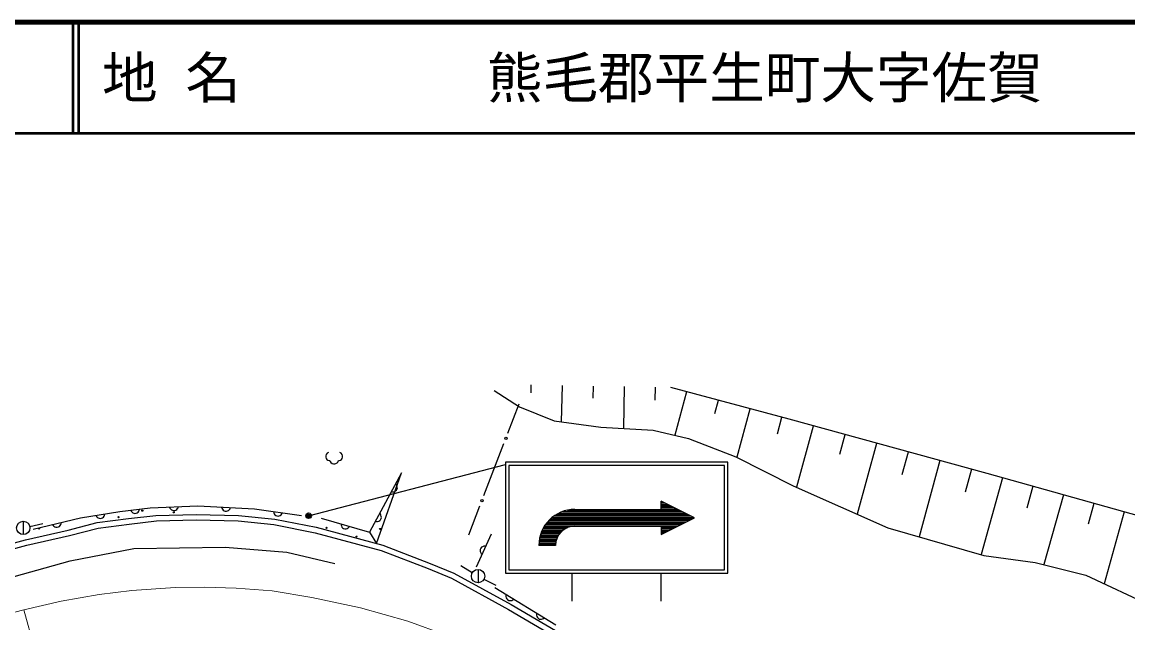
# Model space of a CAD drawing. Units: millimetres, scale not verified. Extents: x 40000 to 680000, y 20000 to 380000.
# Drawn here: x 363184 to 462697, y 325950 to 380000 of the extents above; entities that cross this region are included whole.
import ezdxf
from ezdxf.enums import TextEntityAlignment as Align

# ---------------------------------------------------------------- set-up
doc = ezdxf.new("R2010")
doc.units = ezdxf.units.MM
doc.header["$LTSCALE"] = 1000
doc.linetypes.add('CHAIN', pattern=[18.5, 12, -1.5, 3.5, -1.5])
for name, color, linetype, lineweight in [('M-BGD', 7, 'Continuous', 25), ('M-BMK', 2, 'CHAIN', 13), ('M-STR-HTXT', 7, 'Continuous', 13), ('M-STR-STRC', 7, 'Continuous', 25), ('M-TTL', 2, 'Continuous', 140), ('M-TTL-LINE', 7, 'Continuous', 50)]:
    doc.layers.add(name, color=color, linetype=linetype, lineweight=lineweight)
doc.layers.add('M-TTL-TXT', color=7, linetype='Continuous')
doc.styles.add('ＭＳ ゴシック', font='')
doc.styles.get('ＭＳ ゴシック').set_extended_font_data('MS Gothic')

msp = doc.modelspace()

# ---------------------------------------------------------------- linework, layer by layer
at = {"layer": 'M-BGD'}
for p, q in [((408976, 347365), (408962, 346653)), ((411772, 347312), (411709, 344051)), ((405661, 346865), (407933, 345388)), ((414568, 347258), (414547, 346182)), ((417364, 347204), (417292, 343448)), ((420160, 347150), (420138, 345983)), ((432208, 344283), (421558, 347123)), ((422983, 346736), (421923, 342834)), ((406905, 343020), (407917, 345647)), ((407933, 345388), (411057, 344139)), ((425831, 345962), (425503, 344755)), ((428679, 345189), (427503, 340857)), ((431528, 344416), (431127, 342940)), ((411057, 344139), (415260, 343571)), ((415260, 343571), (419975, 343287)), ((450042, 339388), (432208, 344283)), ((434376, 343642), (432886, 338154)), ((419975, 343287), (423155, 342548)), ((423155, 342548), (427415, 340901)), ((437224, 342869), (436741, 341090)), ((404746, 337422), (406545, 342087)), ((440073, 342095), (438343, 335727)), ((390536, 341089), (390506, 340969)), ((390506, 340969), (390506, 340849)), ((390506, 340849), (390536, 340729)), ((390626, 341209), (390536, 341089)), ((390536, 340729), (390596, 340639)), ((390596, 340639), (390686, 340579)), ((390746, 341269), (390626, 341209)), ((390686, 340579), (390806, 340549)), ((390806, 340549), (390866, 340549)), ((390866, 340549), (390896, 340459)), ((390896, 340459), (390956, 340369)), ((390956, 340369), (391076, 340279)), ((391406, 340279), (391526, 340339)), ((391526, 340339), (391586, 340399)), ((391586, 340399), (391616, 340459)), ((391616, 340459), (391646, 340549)), ((391646, 340549), (391706, 340549)), ((391706, 340549), (391826, 340579)), ((391886, 341209), (391766, 341269)), ((391826, 340579), (391916, 340639)), ((391976, 341089), (391886, 341209)), ((391916, 340639), (391976, 340729)), ((392006, 340969), (391976, 341089)), ((391976, 340729), (392006, 340849)), ((392006, 340849), (392006, 340969)), ((427415, 340901), (432584, 338288)), ((442921, 341322), (442366, 339279)), ((445769, 340549), (443909, 333697)), ((391076, 340279), (391196, 340249)), ((391196, 340249), (391316, 340249)), ((391316, 340249), (391406, 340279)), ((397328, 339446), (394451, 334110)), ((395071, 333106), (397328, 339446)), ((448618, 339775), (448056, 337708)), ((463745, 335554), (450042, 339388)), ((396868, 338390), (396799, 338464)), ((396916, 338310), (396868, 338390)), ((451412, 339005), (449480, 332099)), ((396419, 337760), (396519, 337742)), ((396519, 337742), (396612, 337747)), ((396612, 337747), (396720, 337779)), ((396720, 337779), (396801, 337827)), ((396801, 337827), (396874, 337896)), ((396874, 337896), (396935, 338009)), ((396948, 338202), (396916, 338310)), ((396935, 338009), (396952, 338108)), ((396952, 338108), (396948, 338202)), ((432584, 338288), (441084, 334508)), ((454153, 338238), (453601, 336267)), ((456893, 337471), (455136, 331190)), ((374716, 336300), (378987, 336482)), ((376452, 336374), (376488, 336279)), ((377223, 336311), (377251, 336408)), ((378987, 336482), (384090, 336200)), ((381139, 336363), (381166, 336265)), ((403374, 333862), (404386, 336489)), ((459634, 336705), (459113, 334843)), ((364174, 334391), (368445, 335391)), ((368445, 335391), (371990, 335982)), ((369823, 335621), (369870, 335531)), ((369870, 335531), (369931, 335460)), ((369931, 335460), (370023, 335395)), ((370023, 335395), (370110, 335360)), ((370110, 335360), (370210, 335345)), ((370210, 335345), (370336, 335366)), ((370336, 335366), (370425, 335413)), ((370425, 335413), (370496, 335473)), ((370496, 335473), (370562, 335566)), ((370562, 335566), (370596, 335652)), ((370596, 335652), (370612, 335752)), ((371990, 335982), (374716, 336300)), ((372749, 335342), (375229, 335617)), ((372955, 336095), (372998, 336003)), ((372998, 336003), (373055, 335929)), ((373055, 335929), (373144, 335859)), ((373144, 335859), (373229, 335820)), ((373229, 335820), (373328, 335800)), ((373328, 335800), (373455, 335815)), ((373455, 335815), (373547, 335857)), ((373547, 335857), (373621, 335914)), ((373621, 335914), (373691, 336003)), ((373691, 336003), (373729, 336088)), ((373729, 336088), (373750, 336187)), ((375229, 335617), (378852, 335709)), ((376488, 336279), (376539, 336201)), ((376539, 336201), (376623, 336125)), ((376623, 336125), (376705, 336080)), ((376705, 336080), (376802, 336052)), ((376802, 336052), (376930, 336058)), ((376930, 336058), (377024, 336094)), ((377024, 336094), (377102, 336145)), ((377102, 336145), (377179, 336229)), ((377179, 336229), (377223, 336311)), ((378852, 335709), (382655, 335618)), ((381166, 336265), (381210, 336183)), ((381210, 336183), (381285, 336099)), ((381285, 336099), (381362, 336046)), ((381362, 336046), (381456, 336009)), ((381456, 336009), (381584, 336002)), ((381584, 336002), (381682, 336029)), ((381682, 336029), (381764, 336072)), ((381764, 336072), (381849, 336148)), ((381849, 336148), (381901, 336225)), ((381901, 336225), (381938, 336319)), ((382655, 335618), (385924, 335295)), ((384090, 336200), (388316, 335610)), ((385807, 335960), (385826, 335861)), ((385826, 335861), (385862, 335775)), ((385862, 335775), (385930, 335685)), ((385930, 335685), (386003, 335626)), ((386003, 335626), (386093, 335581)), ((386093, 335581), (386220, 335563)), ((386220, 335563), (386320, 335582)), ((386320, 335582), (386406, 335618)), ((386406, 335618), (386496, 335686)), ((386496, 335686), (386555, 335759)), ((386555, 335759), (386600, 335850)), ((390088, 335383), (394451, 334110)), ((395429, 335722), (395360, 335796)), ((395477, 335642), (395429, 335722)), ((395509, 335534), (395477, 335642)), ((395496, 335341), (395514, 335441)), ((395514, 335441), (395509, 335534)), ((462374, 335938), (460564, 329467)), ((363293, 335092), (363293, 333892)), ((363877, 334630), (365045, 334905)), ((365920, 334800), (365973, 334714)), ((365973, 334714), (366038, 334647)), ((366038, 334647), (366134, 334587)), ((366134, 334587), (366223, 334559)), ((366223, 334559), (366324, 334550)), ((366324, 334550), (366449, 334579)), ((366449, 334579), (366535, 334632)), ((366535, 334632), (366602, 334697)), ((366602, 334697), (366661, 334793)), ((366661, 334793), (366690, 334882)), ((366690, 334882), (366699, 334982)), ((367329, 334286), (369941, 334974)), ((367447, 333800), (370037, 334482)), ((369941, 334974), (372749, 335342)), ((370037, 334482), (372809, 334846)), ((372809, 334846), (375263, 335118)), ((375263, 335118), (378853, 335209)), ((378853, 335209), (382624, 335118)), ((382624, 335118), (385850, 334800)), ((385850, 334800), (389545, 334064)), ((385924, 335295), (389659, 334552)), ((389659, 334552), (395653, 332950)), ((391886, 334858), (391889, 334757)), ((391889, 334757), (391913, 334667)), ((391913, 334667), (391967, 334568)), ((391967, 334568), (392031, 334499)), ((392031, 334499), (392114, 334442)), ((392114, 334442), (392237, 334406)), ((392237, 334406), (392338, 334410)), ((392338, 334410), (392428, 334433)), ((392428, 334433), (392527, 334488)), ((392527, 334488), (392596, 334551)), ((392596, 334551), (392654, 334634)), ((394980, 335092), (395080, 335075)), ((395080, 335075), (395173, 335079)), ((395173, 335079), (395281, 335111)), ((395281, 335111), (395362, 335159)), ((395362, 335159), (395435, 335228)), ((395435, 335228), (395496, 335341)), ((441084, 334508), (449746, 332023)), ((349177, 329557), (363498, 333425)), ((363498, 333425), (367329, 334286)), ((363618, 332940), (367447, 333800)), ((389545, 334064), (395498, 332474)), ((394451, 334110), (395071, 333106)), ((404067, 331005), (405431, 333959)), ((349310, 329076), (363618, 332940)), ((395498, 332474), (399724, 330838)), ((395653, 332950), (399909, 331303)), ((404417, 332565), (404406, 332464)), ((404406, 332464), (404416, 332371)), ((404471, 332681), (404417, 332565)), ((404540, 332755), (404471, 332681)), ((404617, 332807), (404540, 332755)), ((404723, 332846), (404617, 332807)), ((404816, 332856), (404723, 332846)), ((404917, 332845), (404816, 332856)), ((404416, 332371), (404455, 332265)), ((404455, 332265), (404508, 332188)), ((404508, 332188), (404581, 332119)), ((449746, 332023), (454361, 331384)), ((454361, 331384), (458905, 330248)), ((399724, 330838), (401818, 329974)), ((399909, 331303), (402035, 330425)), ((402035, 330425), (407199, 327591)), ((403697, 330462), (402665, 331074)), ((404213, 330757), (404213, 329557)), ((401818, 329974), (406953, 327156)), ((404750, 329888), (405823, 329352)), ((458905, 330248), (466502, 326674)), ((405715, 329131), (411224, 325780)), ((406728, 328402), (406727, 328309)), ((406750, 328501), (406728, 328402)), ((406727, 328309), (406754, 328199)), ((406754, 328199), (406797, 328116)), ((406797, 328116), (406863, 328039)), ((406863, 328039), (406972, 327973)), ((406972, 327973), (407071, 327950)), ((407071, 327950), (407164, 327950)), ((407164, 327950), (407274, 327976)), ((407199, 327591), (413431, 323953)), ((407274, 327976), (407356, 328020)), ((407356, 328020), (407434, 328085)), ((406953, 327156), (413178, 323521)), ((409505, 326825), (409482, 326727)), ((409482, 326727), (409482, 326633)), ((409482, 326633), (409509, 326523)), ((409509, 326523), (409552, 326441)), ((409552, 326441), (409617, 326364)), ((410111, 326344), (410188, 326409)), ((409617, 326364), (409727, 326297)), ((409727, 326297), (409825, 326274)), ((409825, 326274), (409919, 326274)), ((409919, 326274), (410029, 326301)), ((410029, 326301), (410111, 326344))]:
    msp.add_line(p, q, dxfattribs=at)
for centre, radius in [((406725, 342554), 100), ((404566, 336955), 100), ((371849, 335459), 50), ((374006, 336048), 50), ((376830, 335892), 50), ((363293, 334492), 600), ((364711, 334436), 50), ((390569, 334506), 50), ((395409, 334397), 50), ((393285, 333714), 50), ((404213, 330157), 600)]:
    msp.add_circle(centre, radius, dxfattribs=at)
at = {"layer": 'M-BMK'}
for p, q in [((366701, 327901), (370109, 328491)), ((370109, 328491), (373062, 328855)), ((373062, 328855), (376970, 329128)), ((376970, 329128), (379605, 329173)), ((379605, 329173), (382455, 329064)), ((382455, 329064), (385681, 328837)), ((385681, 328837), (389271, 328246)), ((363346, 327139), (366701, 327901)), ((389271, 328246), (393633, 327292)), ((361829, 326731), (363346, 327139)), ((393633, 327292), (397889, 326104)), ((397889, 326104), (401354, 324855))]:
    msp.add_line(p, q, dxfattribs=at)
at = {"layer": 'M-STR-HTXT'}
msp.add_line((363346, 327139), (370549, 301314), dxfattribs=at)
at = {"layer": 'M-STR-STRC'}
for p, q in [((426684, 340413), (406684, 340413)), ((406684, 340413), (406684, 330413)), ((426684, 330413), (426684, 340413)), ((388967, 335592), (406671, 340209)), ((426384, 340113), (406984, 340113)), ((406984, 340113), (406984, 330713)), ((426384, 330713), (426384, 340113)), ((420684, 336163), (420684, 336913)), ((423684, 335413), (420684, 336913)), ((420684, 336873), (420764, 336873)), ((420684, 336743), (421024, 336743)), ((420684, 336613), (421284, 336613)), ((420684, 336483), (421544, 336483)), ((420684, 336353), (421804, 336353)), ((410907, 335443), (423624, 335443)), ((411082, 335573), (423364, 335573)), ((411280, 335703), (423104, 335703)), ((411512, 335833), (422844, 335833)), ((411823, 335963), (422584, 335963)), ((412278, 336093), (422324, 336093)), ((412934, 336163), (420684, 336163)), ((420684, 336223), (422064, 336223)), ((420684, 333913), (423684, 335413)), ((410051, 334403), (412030, 334403)), ((410125, 334533), (412293, 334533)), ((410206, 334663), (412934, 334663)), ((410293, 334793), (422444, 334793)), ((410392, 334923), (422704, 334923)), ((410504, 335053), (422964, 335053)), ((410624, 335183), (423224, 335183)), ((410756, 335313), (423484, 335313)), ((412934, 334663), (420684, 334663)), ((420684, 334663), (422184, 334663)), ((420684, 334663), (420684, 333913)), ((420684, 334533), (421924, 334533)), ((420684, 334403), (421664, 334403)), ((409745, 333493), (411295, 333493)), ((409775, 333623), (411345, 333623)), ((409807, 333753), (411409, 333753)), ((409842, 333883), (411493, 333883)), ((409888, 334013), (411584, 334013)), ((409936, 334143), (411703, 334143)), ((409990, 334273), (411849, 334273)), ((420684, 334273), (421404, 334273)), ((420684, 334143), (421144, 334143)), ((420684, 334013), (420884, 334013)), ((367508, 331539), (373245, 332638)), ((373245, 332638), (381455, 332749)), ((381455, 332749), (387001, 332305)), ((411184, 332913), (409684, 332913)), ((409688, 332973), (411192, 332973)), ((409698, 333103), (411207, 333103)), ((409710, 333233), (411223, 333233)), ((409726, 333363), (411256, 333363)), ((255267, 300348), (367508, 331539)), ((387001, 332305), (391328, 331307)), ((406684, 330413), (426684, 330413)), ((406984, 330713), (426384, 330713)), ((412684, 327913), (412684, 330413)), ((420684, 327913), (420684, 330413))]:
    msp.add_line(p, q, dxfattribs=at)
for radius in [250, 150, 50]:
    msp.add_circle((388967, 335592), radius, dxfattribs=at)
for radius in [3250, 1750]:
    msp.add_arc((412934, 332913), radius, 90, 180, dxfattribs=at)
at = {"layer": 'M-TTL'}
msp.add_line((680000, 380000), (40000, 380000), dxfattribs=at)
at = {"layer": 'M-TTL-LINE'}
for p, q in [((367750, 380000), (367750, 370000)), ((368250, 380000), (368250, 370000)), ((40000, 370000), (680000, 370000))]:
    msp.add_line(p, q, dxfattribs=at)

# ---------------------------------------------------------------- texts
at = {"layer": 'M-TTL-TXT', "style": 'ＭＳ ゴシック'}
for s, p in [('地 名', (370380, 375000)), ('熊毛郡平生町大字佐賀', (405024, 375000))]:
    msp.add_text(s, height=3666, dxfattribs=at).set_placement(p, align=Align.MIDDLE_LEFT)

doc.saveas('drawing.dxf')
